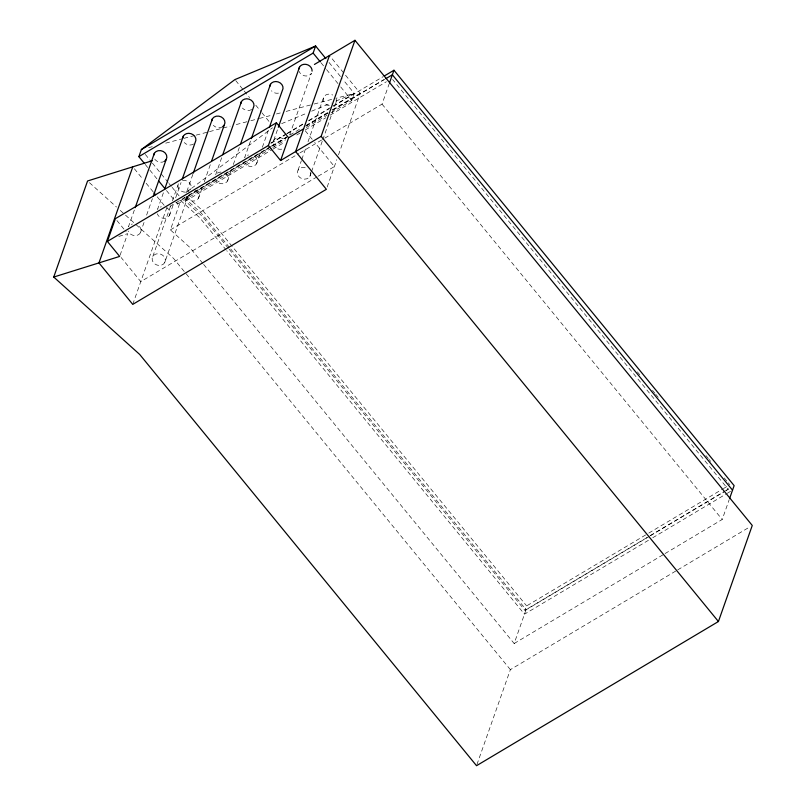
<?xml version="1.0" encoding="UTF-8"?>
<svg xmlns="http://www.w3.org/2000/svg" width="806" height="806" viewBox="0 0 806 806"><rect width="100%" height="100%" fill="white"/><g stroke="black" fill="none" stroke-linecap="round" stroke-linejoin="round"><path stroke-width="0.6" stroke-dasharray="4.03 3.02" d="M134.35 210.054L128.517 226.607A6.73 5.753 19.4 0 1 132.365 224.018M120.064 255.28L127.68 233.669L118.482 236.541M140.355 232.894L144.516 221.066M146.601 215.152L152.425 198.598M163.396 192.785L157.563 209.348A6.73 5.753 19.4 0 1 161.401 206.759M132.758 304.376L166.59 208.311L270.433 146.591M152.828 256.449L170.731 205.601M172.393 200.865L178.64 183.133A6.73 5.753 19.4 0 0 180.473 190.518A6.73 5.753 19.4 0 0 188.886 191.072M169.391 215.625L173.562 203.807M175.637 197.893L181.058 182.519M175.94 202.145L177.511 204.079L178.761 200.543M202.85 263.441L189.309 246.918L170.398 229.891L180.725 200.563L271.431 146.662M192.856 174.348L186.609 192.09A6.73 5.753 19.4 0 1 190.448 189.501M228.37 248.278L201.893 215.968L185.461 201.157L187.063 196.604L271.33 146.521M164.656 262.726A6.73 5.753 19.4 0 0 158.369 253.719A6.73 5.753 19.4 0 0 153.2 262.313A6.73 5.753 19.4 0 0 164.656 262.726L188.392 195.324M198.437 198.367L202.185 187.727M204.271 181.813L210.517 164.081M215.645 174.821L221.892 157.089M227.483 181.108L231.231 170.469M233.307 164.555L239.553 146.813M250.515 141.01L244.692 157.563A6.73 5.753 19.4 0 1 248.53 154.984M256.52 163.85L260.691 152.022M262.353 147.297L268.6 129.554M273.738 140.304L277.899 128.476M289.727 134.763L311.388 73.275A6.73 5.753 19.4 0 1 304.97 75.915A6.73 5.753 19.4 0 1 299.177 71.412M298.039 170.147L301.373 160.686M301.787 159.497L305.948 147.679M308.033 141.765L323.861 96.831M309.867 176.433L311.116 172.887M311.539 171.698L322.36 140.959M322.783 139.77L335.689 103.118M331.206 112.749L351.769 100.528L354.267 93.446L343.225 79.895M327.176 187.032L336.817 159.659M338.49 154.913L360.211 93.244L330.248 56.46M324.808 138.128L382.034 104.115L389.056 84.177M229.166 249.245L525.018 610.454L526.62 605.9L647.692 533.733M203.646 264.418L514.157 643.51L526.086 609.628L648.971 536.383M476.951 764.511L510.369 669.635L676.667 570.507M665.071 553.551L722.206 519.497L729.229 499.559M185.914 192.584L272.549 127.771M270.927 142.974L286.342 133.816M287.158 133.322L303.409 123.671M308.748 120.497L332.092 106.624M333.14 105.999L354.267 93.446L336.021 98.251M270.866 143.387L285.989 134.411M287.067 133.766L303.257 124.144M308.658 120.93L329.18 108.739M333.493 106.17L383.162 76.651M271.511 145.957L288.82 135.67M289.898 135.025L300.719 128.597M306.129 125.383L327.76 112.528M332.082 109.959L360.211 93.244M272.408 145.876L286.462 137.534M305.907 125.978L327.518 113.132M332.918 109.918L383.696 79.744M272.509 146.017L286.543 137.675M305.978 126.119L327.579 113.293M332.969 110.079L384.805 79.28M177.511 204.079L271.682 148.123M272.76 147.478L285.747 139.76M306.31 127.539L326.883 115.318M185.461 201.157L271.894 149.785M272.972 149.15L284.85 142.088M296.739 135.015L299.983 133.091M305.383 129.887L325.906 117.686M330.228 115.117L386.417 81.728M170.398 229.891L298.895 153.523M299.973 152.878L323.73 138.763M317.08 176.836L140.768 281.626L121.122 257.507M318.169 176.202L334.389 166.56L314.683 142.36M648.77 533.088L722.277 489.282M723.355 488.638L728.755 485.414M650.049 535.738L724.433 491.408M725.511 490.763L728.745 488.829M525.018 610.454L649.324 536.353M650.412 535.708L724.997 491.257M726.075 490.612L728.241 489.323L392.613 79.492M648.447 540.292L524.484 614.182L226.708 250.646M652.759 537.723L726.065 494.028M727.143 493.383L732.533 490.169M514.157 643.51L663.993 554.196M677.745 569.862L750.104 526.731M281.616 123.661L306.985 113.112M311.6 111.198L331.206 103.037M335.82 101.123L354.267 93.446M148.667 147.639L152.314 146.682M165.704 143.156L182.73 138.662M183.949 138.34L194.901 135.458M196.11 135.136L208.28 131.932M209.5 131.61L230.173 126.159M236.259 124.557L249.638 121.021M250.857 120.709L258.162 118.784M259.371 118.462L271.541 115.258M276.408 113.968L281.274 112.689M286.14 111.409L312.899 104.347M314.118 104.024L334.802 98.574M187.063 196.604L203.656 211.595L526.62 605.9M184.131 197.631L201.238 213.046L229.901 248.036M180.725 200.563L199.636 217.59L225.912 249.669M89.436 182.66L116.517 207.051M120.255 210.416L173.492 258.353L510.369 669.635M637.365 371.848L639.752 374.77M652.507 390.346L654.905 393.268M655.701 394.235L658.885 398.134M705.925 455.571L708.313 458.483M709.109 459.46L710.711 461.405M724.262 477.958L727.445 481.847M728.241 482.824L729.843 484.769M382.034 104.115L722.206 519.497M230.697 249.004L526.086 609.628M116.92 220.542L126.139 231.796M329.029 62.465L342.439 78.928M321.02 62.767L325.755 68.581M326.541 69.548L339.941 86M340.737 86.967L351.769 100.528M305.222 130.743L313.897 141.393M235.684 80.54L243.412 90.02M244.178 90.967L249.588 97.617M255.774 105.203L261.184 111.843M261.95 112.79L269.688 122.28M145.312 154.409L151.619 162.157M152.405 163.124L168.182 182.488M168.968 183.456L171.335 186.357M172.121 187.324L179.214 196.039M145.181 164.394L149.13 169.23M149.916 170.197L157.009 178.912M166.479 190.528L175.154 201.178M134.37 168.756L143.015 179.365M146.158 183.224L153.231 191.909M157.16 196.735L164.233 205.409M182.488 180.544A6.73 5.753 19.4 0 1 189.581 182.891A6.73 5.753 19.4 0 1 190.478 189.42M336.062 98.695A6.73 5.753 19.4 0 1 334.097 104.77M329.281 105.757A6.73 5.753 19.4 0 1 323.387 97.858A6.73 5.753 19.4 0 1 332.757 95.017M310.25 172A6.73 5.753 19.4 0 1 304.325 179.154A6.73 5.753 19.4 0 1 297.464 171.537A6.73 5.753 19.4 0 1 306.935 168.333M164.575 161.23A6.73 5.753 19.4 0 1 153.956 157.714M139.458 226.375A6.73 5.753 19.4 0 1 137.695 235.11A6.73 5.753 19.4 0 1 128.144 231.03M166.459 207.535A6.73 5.753 19.4 0 1 167.799 217.288A6.73 5.753 19.4 0 1 157.18 213.771M193.621 143.972A6.73 5.753 19.4 0 1 184.272 142.551M195.505 190.266A6.73 5.753 19.4 0 1 196.845 200.029A6.73 5.753 19.4 0 1 186.226 196.513M222.658 126.713A6.73 5.753 19.4 0 1 213.318 125.293M225.287 173.461A6.73 5.753 19.4 0 1 225.549 182.972A6.73 5.753 19.4 0 1 215.273 179.254M217.237 173.169A6.73 5.753 19.4 0 1 222.053 172.182M251.704 109.455A6.73 5.753 19.4 0 1 242.364 108.034M254.333 156.203A6.73 5.753 19.4 0 1 254.595 165.714A6.73 5.753 19.4 0 1 244.309 161.986M278.503 93.123A6.73 5.753 19.4 0 1 271.4 90.766M281.727 149.17A6.73 5.753 19.4 0 1 273.677 145.463A6.73 5.753 19.4 0 1 276.015 138.249A6.73 5.753 19.4 0 1 284.669 140.073"/><path stroke-width="1.21" d="M314.431 64.45L354.962 40.3L752.26 525.452L718.428 621.517L476.537 765.7L139.66 354.418L53.74 277.042L87.572 180.977L152.344 160.706M132.799 166.822L98.967 262.897L132.758 304.376L326.38 189.309L295.631 151.558L329.463 55.493M53.74 277.042L119.671 256.419L107.379 241.417L115.389 218.668L276.418 122.754L288.608 137.766L280.599 160.525L268.398 145.503L276.418 122.754M144.395 163.427L138.874 156.646L141.372 149.563L234.909 79.582L315.63 46.013L325.876 58.596M135.186 207.686L154.339 153.291M153.261 196.231L166.167 159.578M164.646 189.239L183.375 136.033M182.307 178.972L195.213 142.319A6.73 5.753 19.4 0 0 191.072 133.695A6.73 5.753 19.4 0 0 182.69 138.169M193.269 173.169L212.421 118.774M211.766 160.535L224.249 125.051M222.728 154.722L241.468 101.506M240.389 144.455L253.296 107.792A6.73 5.753 19.4 0 0 249.155 99.178A6.73 5.753 19.4 0 0 240.772 103.642M251.351 138.642L270.504 84.247M269.436 127.197L282.342 90.534A6.73 5.753 19.4 0 0 278.201 81.92A6.73 5.753 19.4 0 0 269.819 86.383M278.312 127.298L299.55 66.989M138.874 156.646L313.131 53.085L315.63 46.013L141.372 149.563M280.599 160.525L321.131 136.365L354.962 40.3M389.469 82.998L393.963 70.233L734.135 485.625L729.642 498.38M384.24 76.016L393.963 70.233M107.379 241.417L268.398 145.503M385.883 78.635L392.361 74.787L732.533 490.169M288.608 137.766L303.64 128.809M321.131 136.365L718.428 621.517M313.131 53.085L320.234 61.8M158.591 180.846L164.898 188.594M154.017 192.876L155.588 194.8M153.644 155.427A6.73 5.753 19.4 0 1 163.235 151.478A6.73 5.753 19.4 0 1 164.575 161.23M211.726 120.91A6.73 5.753 19.4 0 1 221.318 116.961A6.73 5.753 19.4 0 1 222.658 126.713M298.865 69.125A6.73 5.753 19.4 0 1 305.958 64.349A6.73 5.753 19.4 0 1 312.073 71.14"/></g></svg>
